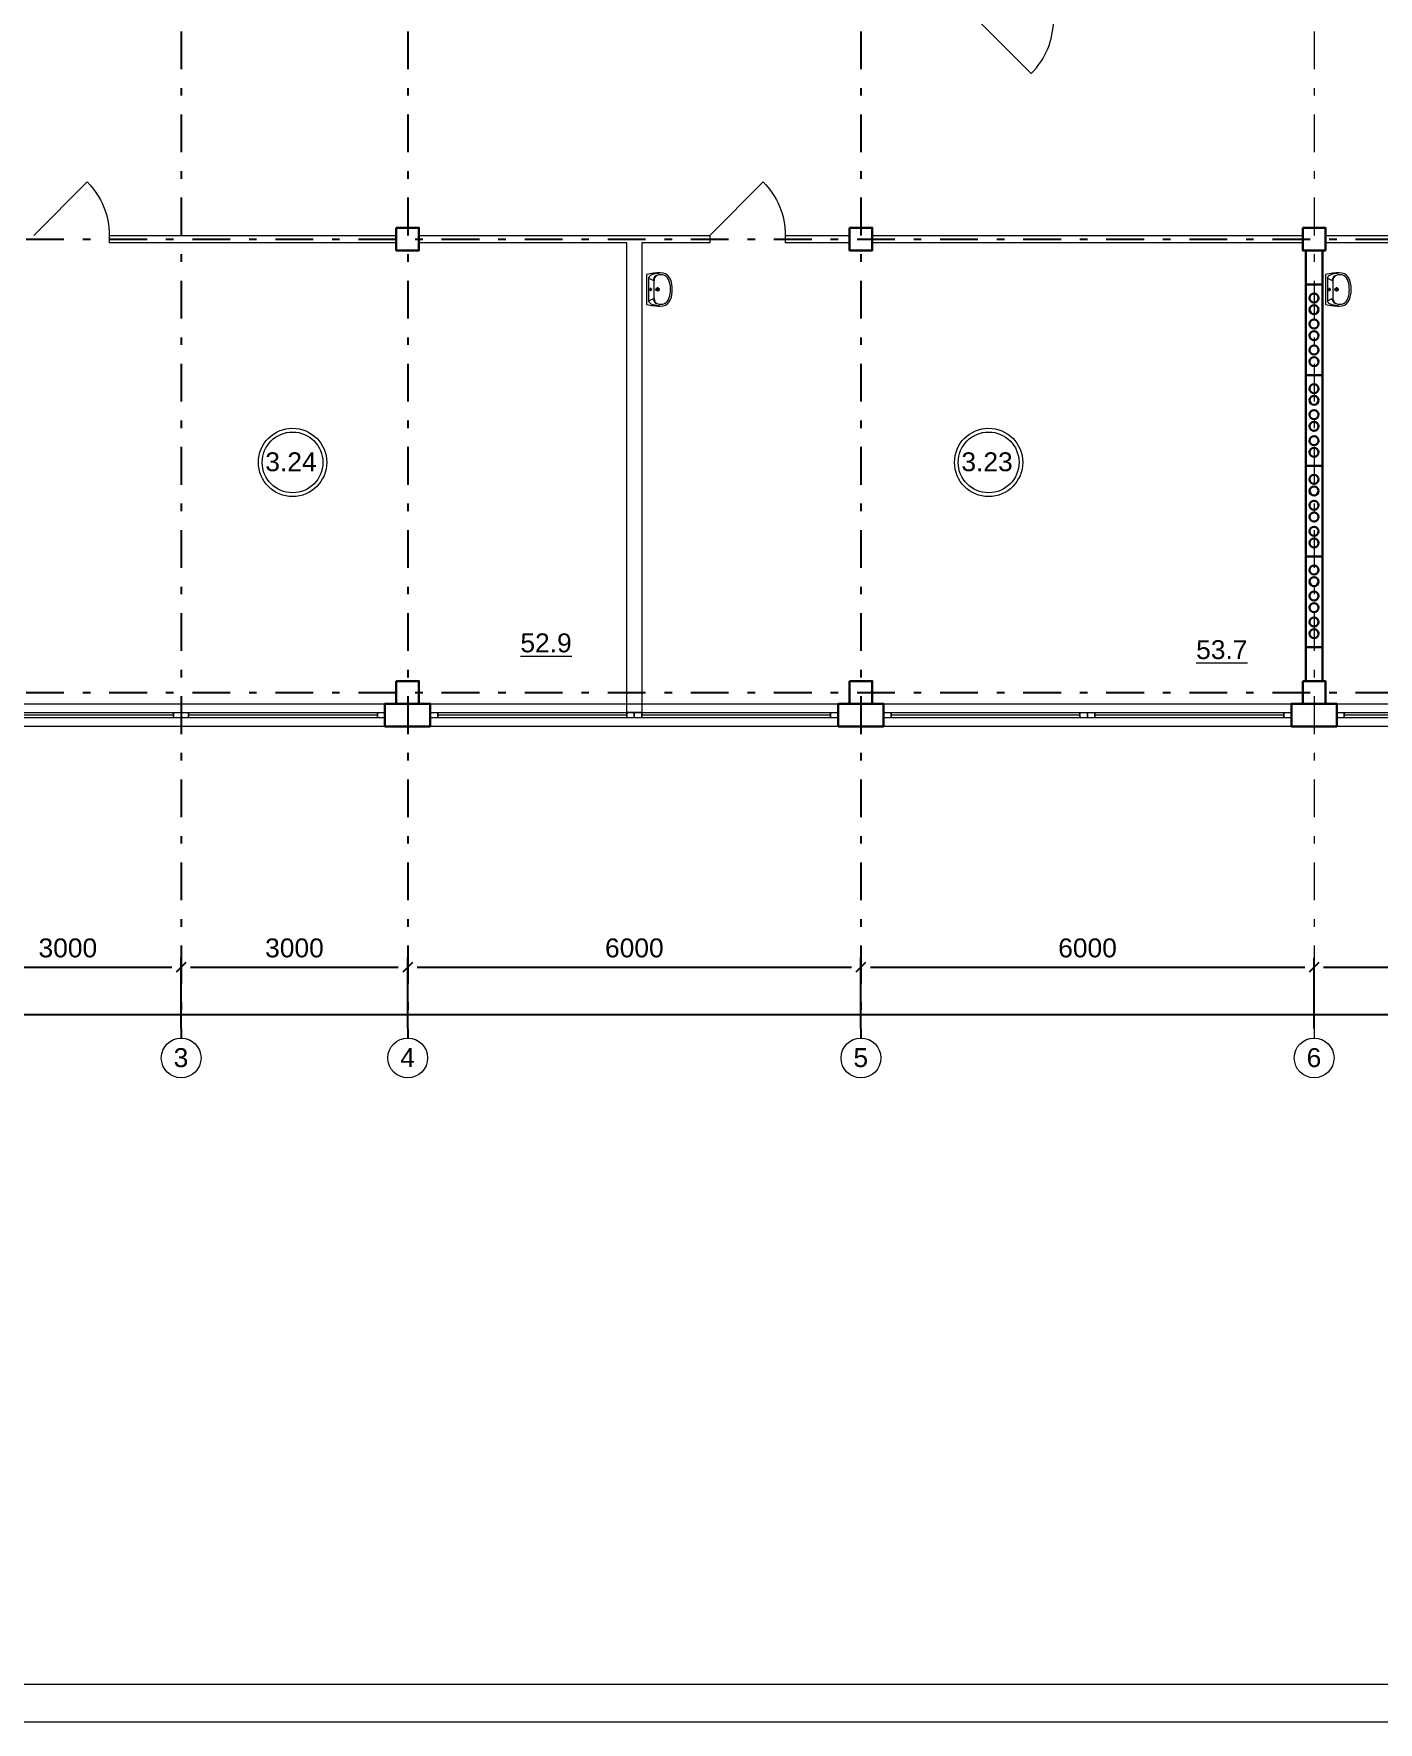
# Model space of a CAD drawing. Header units: metres. Extents: x -306 to 273, y -329 to 512.
# Drawn here: x 200.08 to 217.88, y 375.15 to 397.5 of the extents above; entities that cross this region are included whole.
import ezdxf
from ezdxf.enums import TextEntityAlignment as Align

# ---------------------------------------------------------------- set-up
doc = ezdxf.new("R2010")
doc.units = ezdxf.units.M
doc.header["$MEASUREMENT"] = 0
doc.linetypes.add('( Dashdot )', pattern=[1.001, 0.5, -0.25, 0.001, -0.25])
doc.layers.get('DEFPOINTS').update_dxf_attribs({"lineweight": 0})
doc.layers.add('Level 50', color=7, linetype='Continuous', lineweight=0)
doc.styles.add('Standard_0', font='arial.ttf')
doc.styles.add('Style-Arial', font='arial.ttf')
doc.dimstyles.get("Standard").update_dxf_attribs({"dimtxt": 0.00018, "dimasz": 0.00018, "dimexe": 0.0002, "dimexo": 0.0625, "dimgap": 9e-05, "dimtad": 0, "dimtih": 1, "dimtoh": 1, "dimdec": 4, "dimlfac": 1000, "dimzin": 0, "dimdsep": 46, "dimtxsty": 'Standard_0', "dimcen": 9e-05, "dimadec": 0, "dimazin": 0, "dimtfac": 1, "dimtdec": 4, "dimtofl": 0, "dimtmove": 0, "dimatfit": 0, "dimfxl": 0.01, "dimfxlon": 1, "dimtolj": 1, "dimtzin": 0, "dimarcsym": 0})

# ---------------------------------------------------------------- blocks, each defined once
blk = doc.blocks.new('*U1656')
at = {"color": 7, "linetype": 'Continuous', "lineweight": 0}
blk.add_line((1.25, 0), (-1.25, 0), dxfattribs=at)
at = {"color": 7, "linetype": 'Continuous', "lineweight": 13, "flags": 128}
for points in [[(-1.35, 0.035), (-1.25, 0.035), (-1.25, -0.035), (-1.35, -0.035), (-1.35, 0.035)], [(1.25, 0.035), (1.35, 0.035), (1.35, -0.035), (1.25, -0.035), (1.25, 0.035)]]:
    blk.add_lwpolyline(points, close=True, dxfattribs=at)
at = {"color": 7, "linetype": 'Continuous', "lineweight": 0, "flags": 128}
blk.add_lwpolyline([(-1.25, 0.035), (1.25, 0.035), (1.25, -0.035), (-1.25, -0.035), (-1.25, 0.035)], close=True, dxfattribs=at)
blk = doc.blocks.new('*U1657')
at = {"color": 7, "linetype": 'Continuous', "lineweight": 0}
blk.add_line((1.25, 0.001), (-1.25, -0.001), dxfattribs=at)
at = {"color": 7, "linetype": 'Continuous', "lineweight": 13, "flags": 128}
for points in [[(-1.35, 0.034), (-1.25, 0.034), (-1.25, -0.036), (-1.35, -0.036), (-1.35, 0.034)], [(1.25, 0.036), (1.35, 0.036), (1.35, -0.034), (1.25, -0.034), (1.25, 0.036)]]:
    blk.add_lwpolyline(points, close=True, dxfattribs=at)
at = {"color": 7, "linetype": 'Continuous', "lineweight": 0, "flags": 128}
blk.add_lwpolyline([(-1.25, 0.034), (1.25, 0.036), (1.25, -0.034), (-1.25, -0.036), (-1.25, 0.034)], close=True, dxfattribs=at)
blk = doc.blocks.new('*U1655')
at = {"color": 7, "linetype": 'Continuous', "lineweight": 30, "flags": 128}
blk.add_lwpolyline([(-0.11, -0.6), (-0.11, 0.6), (0.11, 0.6), (0.11, -0.6), (-0.11, -0.6)], close=True, dxfattribs=at)
at = {"color": 7, "linetype": 'Continuous', "lineweight": 30}
for centre in [(0, 0.421), (0, 0.268), (0, 0.077), (0, -0.077), (0, -0.268), (0, -0.421)]:
    blk.add_circle(centre, 0.06, dxfattribs=at)
blk = doc.blocks.new('_Oblique-1')
at = {"color": 0, "linetype": 'ByBlock', "lineweight": -2}
blk.add_line((0.5, 0.5), (-0.5, -0.5), dxfattribs=at)
blk = doc.blocks.new('*D2302')
at = {"color": 0, "linetype": 'Continuous', "lineweight": -2, "transparency": 16777216}
for p, q in [((193.031, 384.331), (193.031, 384.642)), ((259.031, 384.331), (259.031, 384.642)), ((193.156, 384.517), (258.906, 384.517))]:
    blk.add_line(p, q, dxfattribs=at)
at = {"layer": 'DEFPOINTS', "color": 0, "linetype": 'Continuous', "lineweight": 0, "transparency": 16777216}
for p in [(259.031, 384.517), (193.031, 384.206), (259.031, 384.206)]:
    blk.add_point(p, dxfattribs=at)
at = {"color": 0, "linetype": 'Continuous', "lineweight": -2, "transparency": 16777216, "xscale": 0.125, "yscale": 0.125, "zscale": 0.125, "rotation": 180}
blk.add_blockref('_Oblique-1', (193.031, 384.517), dxfattribs=at)
at = {"color": 0, "linetype": 'Continuous', "lineweight": -2, "transparency": 16777216, "xscale": 0.125, "yscale": 0.125, "zscale": 0.125}
blk.add_blockref('_Oblique-1', (259.031, 384.517), dxfattribs=at)
at = {"color": 0, "linetype": 'Continuous', "lineweight": 0, "transparency": 16777216, "insert": (226.031, 384.769), "char_height": 0.25, "attachment_point": 5, "style": 'Style-Arial'}
blk.add_mtext('\\A1;66000', dxfattribs=at)
blk = doc.blocks.new('*U1662')
at = {"color": 7, "linetype": 'Continuous', "lineweight": 0, "flags": 128}
blk.add_lwpolyline([(42.05, 29.7), (42.05, -29.7), (-42.05, -29.7), (-42.05, 29.7), (42.05, 29.7)], close=True, dxfattribs=at)
at = {"layer": 'Level 50', "color": 7, "linetype": 'Continuous', "lineweight": 13}
blk.add_line((41.55, -29.2), (-41.25, -29.2), dxfattribs=at)
blk = doc.blocks.new('*U1858')
at = {"color": 7, "linetype": 'Continuous', "lineweight": 13}
for radius in [0.452, 0.402]:
    blk.add_circle((0, 0), radius, dxfattribs=at)
at = {"color": 7, "linetype": 'Continuous', "lineweight": 13, "style": 'Style-Arial'}
blk.add_text('3.23', height=0.25, dxfattribs=at).set_placement((-0.361, 0.133), align=Align.TOP_LEFT)
blk = doc.blocks.new('*U1859')
at = {"color": 7, "linetype": 'Continuous', "lineweight": 13}
for radius in [0.452, 0.402]:
    blk.add_circle((0, 0), radius, dxfattribs=at)
at = {"color": 7, "linetype": 'Continuous', "lineweight": 13, "style": 'Style-Arial'}
blk.add_text('3.24', height=0.25, dxfattribs=at).set_placement((-0.361, 0.133), align=Align.TOP_LEFT)
blk = doc.blocks.new('*U1888')
at = {"color": 7, "lineweight": 13}
blk.add_line((-0.5, 0.354), (0.207, -0.354), dxfattribs=at)
at = {"color": 7, "lineweight": 0}
blk.add_arc((-0.5, 0.354), 1, 315, 360, dxfattribs=at)
blk = doc.blocks.new('ум9')
at = {"color": 252, "lineweight": 13}
for p, q in [((0.317, 0), (-0.317, 0)), ((-0.237, -0.059), (-0.19, -0.143)), ((0.228, -0.039), (-0.228, -0.039)), ((0.185, -0.156), (-0.171, -0.156)), ((0.046, -0.234), (-0.046, -0.234)), ((0.035, -0.08), (-0.035, -0.08)), ((0, -0.115), (0, -0.045)), ((0, -0.189), (0, -0.28)), ((0.237, -0.059), (0.19, -0.143))]:
    blk.add_line(p, q, dxfattribs=at)
for centre, radius in [((0, -0.234), 0.0351), ((0, -0.08), 0.0221), ((0, -0.234), 0.0221)]:
    blk.add_circle(centre, radius, dxfattribs=at)
for centre, radius, start, end in [((1.163, -0.334), 1.518, 167.3206, 178.6525), ((-0.135, -0.304), 0.22, 178.312, 234.1043), ((-0.355, -0.298), 0.00065, 358.312, 358.6525), ((0.089, -0.267), 0.429, 154.5977, 180.3349), ((-0.317, -0.001), 0.00065, 90, 167.3206), ((-0.135, -0.303), 0.18, 141.0504, 245.2718), ((-0.228, -0.117), 0.078, 90, 154.5977), ((-0.135, -0.303), 0.193, 141.0504, 147.7493), ((-0.181, -0.302), 0.159, 98.7111, 129.9424), ((-0.181, -0.302), 0.146, 86.1548, 129.9424), ((0.181, -0.302), 0.146, 50.0576, 93.8452), ((0.181, -0.302), 0.159, 50.0576, 81.2889), ((0.135, -0.303), 0.18, 294.7282, 38.9496), ((0.228, -0.117), 0.078, 25.4023, 90), ((0.135, -0.304), 0.22, 305.8957, 1.688), ((0.135, -0.303), 0.193, 32.2507, 38.9496), ((-0.089, -0.267), 0.429, 359.6651, 25.4023), ((0.317, -0.001), 0.00065, 12.6794, 90), ((-1.163, -0.334), 1.518, 1.3475, 12.6794), ((0.355, -0.298), 0.00065, 181.3475, 181.688), ((-0.035, -0.093), 0.452, 239.6448, 267.5368), ((-0.035, -0.093), 0.413, 244.8898, 267.5368), ((0, 0.104), 0.65, 265.1692, 274.8308), ((0, 0.104), 0.611, 265.1692, 274.8308), ((0.035, -0.093), 0.413, 272.4632, 300.3552), ((0.035, -0.093), 0.452, 272.4632, 300.3552)]:
    blk.add_arc(centre, radius, start, end, dxfattribs=at)
blk = doc.blocks.new('*D2537')
at = {"color": 0, "linetype": 'Continuous', "lineweight": -2, "transparency": 16777216}
for p, q in [((199.031, 384.331), (199.031, 385.269)), ((202.031, 384.331), (202.031, 385.269)), ((199.156, 385.144), (201.906, 385.144))]:
    blk.add_line(p, q, dxfattribs=at)
at = {"layer": 'DEFPOINTS', "color": 0, "linetype": 'Continuous', "lineweight": 0, "transparency": 16777216}
for p in [(202.031, 385.144), (199.031, 384.206), (202.031, 384.206)]:
    blk.add_point(p, dxfattribs=at)
at = {"color": 0, "linetype": 'Continuous', "lineweight": -2, "transparency": 16777216, "xscale": 0.125, "yscale": 0.125, "zscale": 0.125, "rotation": 180}
blk.add_blockref('_Oblique-1', (199.031, 385.144), dxfattribs=at)
at = {"color": 0, "linetype": 'Continuous', "lineweight": -2, "transparency": 16777216, "xscale": 0.125, "yscale": 0.125, "zscale": 0.125}
blk.add_blockref('_Oblique-1', (202.031, 385.144), dxfattribs=at)
at = {"color": 0, "linetype": 'Continuous', "lineweight": 0, "transparency": 16777216, "insert": (200.531, 385.397), "char_height": 0.25, "attachment_point": 5, "style": 'Style-Arial'}
blk.add_mtext('\\A1;3000', dxfattribs=at)
blk = doc.blocks.new('*D2538')
at = {"color": 0, "linetype": 'Continuous', "lineweight": -2, "transparency": 16777216}
for p, q in [((202.031, 384.331), (202.031, 385.269)), ((205.031, 384.331), (205.031, 385.269)), ((202.156, 385.144), (204.906, 385.144))]:
    blk.add_line(p, q, dxfattribs=at)
at = {"layer": 'DEFPOINTS', "color": 0, "linetype": 'Continuous', "lineweight": 0, "transparency": 16777216}
for p in [(205.031, 385.144), (202.031, 384.206), (205.031, 384.206)]:
    blk.add_point(p, dxfattribs=at)
at = {"color": 0, "linetype": 'Continuous', "lineweight": -2, "transparency": 16777216, "xscale": 0.125, "yscale": 0.125, "zscale": 0.125, "rotation": 180}
blk.add_blockref('_Oblique-1', (202.031, 385.144), dxfattribs=at)
at = {"color": 0, "linetype": 'Continuous', "lineweight": -2, "transparency": 16777216, "xscale": 0.125, "yscale": 0.125, "zscale": 0.125}
blk.add_blockref('_Oblique-1', (205.031, 385.144), dxfattribs=at)
at = {"color": 0, "linetype": 'Continuous', "lineweight": 0, "transparency": 16777216, "insert": (203.531, 385.397), "char_height": 0.25, "attachment_point": 5, "style": 'Style-Arial'}
blk.add_mtext('\\A1;3000', dxfattribs=at)
blk = doc.blocks.new('*D2539')
at = {"color": 0, "linetype": 'Continuous', "lineweight": -2, "transparency": 16777216}
for p, q in [((205.031, 384.331), (205.031, 385.269)), ((211.031, 384.331), (211.031, 385.269)), ((205.156, 385.144), (210.906, 385.144))]:
    blk.add_line(p, q, dxfattribs=at)
at = {"layer": 'DEFPOINTS', "color": 0, "linetype": 'Continuous', "lineweight": 0, "transparency": 16777216}
for p in [(211.031, 385.144), (205.031, 384.206), (211.031, 384.206)]:
    blk.add_point(p, dxfattribs=at)
at = {"color": 0, "linetype": 'Continuous', "lineweight": -2, "transparency": 16777216, "xscale": 0.125, "yscale": 0.125, "zscale": 0.125, "rotation": 180}
blk.add_blockref('_Oblique-1', (205.031, 385.144), dxfattribs=at)
at = {"color": 0, "linetype": 'Continuous', "lineweight": -2, "transparency": 16777216, "xscale": 0.125, "yscale": 0.125, "zscale": 0.125}
blk.add_blockref('_Oblique-1', (211.031, 385.144), dxfattribs=at)
at = {"color": 0, "linetype": 'Continuous', "lineweight": 0, "transparency": 16777216, "insert": (208.031, 385.397), "char_height": 0.25, "attachment_point": 5, "style": 'Style-Arial'}
blk.add_mtext('\\A1;6000', dxfattribs=at)
blk = doc.blocks.new('*D2540')
at = {"color": 0, "linetype": 'Continuous', "lineweight": -2, "transparency": 16777216}
for p, q in [((211.031, 384.331), (211.031, 385.269)), ((217.031, 384.331), (217.031, 385.269)), ((211.156, 385.144), (216.906, 385.144))]:
    blk.add_line(p, q, dxfattribs=at)
at = {"layer": 'DEFPOINTS', "color": 0, "linetype": 'Continuous', "lineweight": 0, "transparency": 16777216}
for p in [(217.031, 385.144), (211.031, 384.206), (217.031, 384.206)]:
    blk.add_point(p, dxfattribs=at)
at = {"color": 0, "linetype": 'Continuous', "lineweight": -2, "transparency": 16777216, "xscale": 0.125, "yscale": 0.125, "zscale": 0.125, "rotation": 180}
blk.add_blockref('_Oblique-1', (211.031, 385.144), dxfattribs=at)
at = {"color": 0, "linetype": 'Continuous', "lineweight": -2, "transparency": 16777216, "xscale": 0.125, "yscale": 0.125, "zscale": 0.125}
blk.add_blockref('_Oblique-1', (217.031, 385.144), dxfattribs=at)
at = {"color": 0, "linetype": 'Continuous', "lineweight": 0, "transparency": 16777216, "insert": (214.031, 385.397), "char_height": 0.25, "attachment_point": 5, "style": 'Style-Arial'}
blk.add_mtext('\\A1;6000', dxfattribs=at)
blk = doc.blocks.new('*D2541')
at = {"color": 0, "linetype": 'Continuous', "lineweight": -2, "transparency": 16777216}
for p, q in [((217.031, 384.331), (217.031, 385.269)), ((223.031, 384.331), (223.031, 385.269)), ((217.156, 385.144), (222.906, 385.144))]:
    blk.add_line(p, q, dxfattribs=at)
at = {"layer": 'DEFPOINTS', "color": 0, "linetype": 'Continuous', "lineweight": 0, "transparency": 16777216}
for p in [(223.031, 385.144), (217.031, 384.206), (223.031, 384.206)]:
    blk.add_point(p, dxfattribs=at)
at = {"color": 0, "linetype": 'Continuous', "lineweight": -2, "transparency": 16777216, "xscale": 0.125, "yscale": 0.125, "zscale": 0.125, "rotation": 180}
blk.add_blockref('_Oblique-1', (217.031, 385.144), dxfattribs=at)
at = {"color": 0, "linetype": 'Continuous', "lineweight": -2, "transparency": 16777216, "xscale": 0.125, "yscale": 0.125, "zscale": 0.125}
blk.add_blockref('_Oblique-1', (223.031, 385.144), dxfattribs=at)
at = {"color": 0, "linetype": 'Continuous', "lineweight": 0, "transparency": 16777216, "insert": (220.031, 385.397), "char_height": 0.25, "attachment_point": 5, "style": 'Style-Arial'}
blk.add_mtext('\\A1;6000', dxfattribs=at)

msp = doc.modelspace()

# ---------------------------------------------------------------- linework, layer by layer
at = {"color": 1, "linetype": '( Dashdot )'}
for p, q in [((202.03122933, 432.72924535), (202.03122933, 384.20583039)), ((205.03122933, 432.72924535), (205.03122933, 384.20583039)), ((211.03122933, 432.72924535), (211.03122933, 384.20583039)), ((190.07964142, 394.77924535), (261.97964142, 394.77924535)), ((190.07964142, 388.77924535), (261.97964142, 388.77924535))]:
    msp.add_line(p, q, dxfattribs=at)
at = {"color": 1, "linetype": '( Dashdot )', "lineweight": 0}
msp.add_line((217.03122933, 432.72924535), (217.03122933, 384.20583039), dxfattribs=at)
at = {"color": 7, "linetype": 'Continuous', "lineweight": 13}
for p, q in [((201.07964142, 394.82924535), (201.07964142, 394.72924535)), ((209.02964142, 394.82924535), (209.02964142, 394.72924535)), ((210.02964142, 394.82924535), (210.02964142, 394.72924535))]:
    msp.add_line(p, q, dxfattribs=at)
at = {"color": 7, "linetype": 'Continuous', "lineweight": 30, "flags": 128}
for points in [[(204.87964142, 394.92924535), (204.87964142, 394.62924535), (205.17964142, 394.62924535), (205.17964142, 394.92924535), (204.87964142, 394.92924535)], [(210.87964142, 394.92924535), (210.87964142, 394.62924535), (211.17964142, 394.62924535), (211.17964142, 394.92924535), (210.87964142, 394.92924535)], [(216.87964142, 394.92924535), (216.87964142, 394.62924535), (217.17964142, 394.62924535), (217.17964142, 394.92924535), (216.87964142, 394.92924535)], [(216.91964142, 394.17924535), (217.13964142, 394.17924535), (217.13964142, 394.62924535), (216.91964142, 394.62924535), (216.91964142, 394.17924535)], [(216.91964142, 389.37924535), (217.13964142, 389.37924535), (217.13964142, 388.92924535), (216.91964142, 388.92924535), (216.91964142, 389.37924535)], [(204.87964142, 388.92924535), (204.87964142, 388.62924535), (205.17964142, 388.62924535), (205.17964142, 388.92924535), (204.87964142, 388.92924535)], [(210.87964142, 388.92924535), (210.87964142, 388.62924535), (211.17964142, 388.62924535), (211.17964142, 388.92924535), (210.87964142, 388.92924535)], [(216.87964142, 388.92924535), (216.87964142, 388.62924535), (217.17964142, 388.62924535), (217.17964142, 388.92924535), (216.87964142, 388.92924535)], [(205.32964142, 388.32924535), (204.72964142, 388.32924535), (204.72964142, 388.62924535), (205.32964142, 388.62924535), (205.32964142, 388.32924535)], [(211.32964142, 388.32924535), (210.72964142, 388.32924535), (210.72964142, 388.62924535), (211.32964142, 388.62924535), (211.32964142, 388.32924535)], [(217.32964142, 388.32924535), (216.72964142, 388.32924535), (216.72964142, 388.62924535), (217.32964142, 388.62924535), (217.32964142, 388.32924535)]]:
    msp.add_lwpolyline(points, close=True, dxfattribs=at)
at = {"color": 7, "linetype": 'Continuous', "lineweight": 13, "flags": 128}
for points in [[(201.07964142, 394.82924535), (204.87964142, 394.82924535), (204.87964142, 394.72924535), (201.07964142, 394.72924535)], [(205.17964142, 394.82924535), (209.02964142, 394.82924535)], [(207.92964142, 394.72924535), (205.17964142, 394.72924535)], [(208.12964142, 394.72924535), (208.12964142, 388.51424535), (207.92964142, 388.51424535), (207.92964142, 394.72924535)], [(209.02964142, 394.72924535), (208.12964142, 394.72924535)], [(210.02964142, 394.82924535), (210.87964142, 394.82924535), (210.87964142, 394.72924535), (210.02964142, 394.72924535)], [(218.07964142, 394.72924535), (217.17964142, 394.72924535), (217.17964142, 394.82924535), (218.07964142, 394.82924535)]]:
    msp.add_lwpolyline(points, dxfattribs=at)
msp.add_lwpolyline([(211.17964142, 394.82924535), (216.87964142, 394.82924535), (216.87964142, 394.72924535), (211.17964142, 394.72924535), (211.17964142, 394.82924535)], close=True, dxfattribs=at)
at = {"color": 7, "linetype": 'Continuous', "lineweight": 0, "flags": 128}
for points in [[(199.32964142, 388.62924535), (204.72964142, 388.62924535), (204.72964142, 388.32924535), (199.32964142, 388.32924535), (199.32964142, 388.62924535)], [(205.32964142, 388.62924535), (210.72964142, 388.62924535), (210.72964142, 388.32924535), (205.32964142, 388.32924535), (205.32964142, 388.62924535)], [(211.32964142, 388.62924535), (216.72964142, 388.62924535), (216.72964142, 388.32924535), (211.32964142, 388.32924535), (211.32964142, 388.62924535)], [(217.32964142, 388.62924535), (222.72964142, 388.62924535), (222.72964142, 388.32924535), (217.32964142, 388.32924535), (217.32964142, 388.62924535)]]:
    msp.add_lwpolyline(points, close=True, dxfattribs=at)
at = {"color": 7, "linetype": 'Continuous', "lineweight": 13}
for centre in [(202.03122933, 383.94247495), (205.03122933, 383.94247495), (211.03122933, 383.94247495), (217.03122933, 383.94247495)]:
    msp.add_circle(centre, 0.26335544, dxfattribs=at)

# ---------------------------------------------------------------- block references
at = {"color": 7, "lineweight": 13}
msp.add_blockref('*U1888', (213.07959481, 397.32571795), dxfattribs=at)
at = {"color": 7, "lineweight": 13, "extrusion": (0, 0, -1), "rotation": 180}
for p in [(-200.57959481, 395.18277275), (-209.52959481, 395.18277275)]:
    msp.add_blockref('*U1888', p, dxfattribs=at)
at = {"color": 252, "lineweight": 13, "xscale": 0.6221590909090893, "yscale": 0.6221590909090893, "zscale": 0.6221590909090893, "rotation": 90}
for p in [(208.19352789, 394.1132036), (217.18161986, 394.1132036)]:
    msp.add_blockref('ум9', p, dxfattribs=at)
at = {"color": 7, "linetype": 'Continuous', "lineweight": 30}
for p in [(217.02959481, 393.57928631), (217.02959481, 392.37928631), (217.02959481, 391.17928631), (217.02959481, 389.97928631)]:
    msp.add_blockref('*U1655', p, dxfattribs=at)
at = {"color": 7, "linetype": 'Continuous', "lineweight": 13}
for name, p in [('*U1859', (203.50606716, 391.82469795)), ('*U1858', (212.72157634, 391.82469795)), ('*U1657', (200.67959481, 388.47818631)), ('*U1656', (203.37959481, 388.47928631)), ('*U1657', (206.67959481, 388.47818631)), ('*U1656', (209.37959481, 388.47928631)), ('*U1657', (212.67959481, 388.47818631)), ('*U1656', (215.37959481, 388.47928631)), ('*U1657', (218.67959481, 388.47818631))]:
    msp.add_blockref(name, p, dxfattribs=at)
at = {"layer": 'Level 50', "color": 7, "linetype": 'Continuous', "lineweight": 13}
msp.add_blockref('*U1662', (225.88121738, 404.85030608), dxfattribs=at)

# ---------------------------------------------------------------- texts
at = {"color": 7, "linetype": 'Continuous', "lineweight": 13, "style": 'Style-Arial'}
for s, p in [('%%u52.9%%U', (206.52234874, 389.56104337)), ('%%u53.7%%U', (215.46884505, 389.4715025))]:
    msp.add_text(s, height=0.25, dxfattribs=at).set_placement(p, align=Align.TOP_LEFT)
at = {"color": 7, "linetype": 'Continuous', "lineweight": 30, "style": 'Style-Arial'}
for s, p in [('3', (201.93153651, 384.07173758)), ('4', (204.93153651, 384.07173758)), ('5', (210.93153651, 384.07173758)), ('6', (216.93153651, 384.07173758))]:
    msp.add_text(s, height=0.25, dxfattribs=at).set_placement(p, align=Align.TOP_LEFT)

# ---------------------------------------------------------------- dimensions: what is measured, and where the dimension line sits
at = {"color": 5, "linetype": 'Continuous', "lineweight": 0}
for base, p1, p2, picture, middle in [((202.03122933, 385.1438821), (199.03122933, 384.20583039), (202.03122933, 384.20583039), '*D2537', (200.53122933, 385.39661061)), ((205.03122933, 385.1438821), (202.03122933, 384.20583039), (205.03122933, 384.20583039), '*D2538', (203.53122933, 385.39661061)), ((211.03122933, 385.1438821), (205.03122933, 384.20583039), (211.03122933, 384.20583039), '*D2539', (208.03122933, 385.39652534)), ((217.03122933, 385.1438821), (211.03122933, 384.20583039), (217.03122933, 384.20583039), '*D2540', (214.03122933, 385.39652534)), ((223.03122933, 385.1438821), (217.03122933, 384.20583039), (223.03122933, 384.20583039), '*D2541', (220.03122933, 385.39652534)), ((259.03122933, 384.516757866), (193.03122933, 384.2058303929), (259.03122933, 384.2058303929), '*D2302', (226.03122933, 384.769401113))]:
    dim = msp.add_linear_dim(base=base, p1=p1, p2=p2, dimstyle='Standard', override={"dimtxt": 0.25, "dimasz": 0.125, "dimexe": 0.125, "dimexo": 0.125, "dimgap": 0.125, "dimtad": 1, "dimtih": 0, "dimtoh": 0, "dimzin": 11, "dimtxsty": 'Style-Arial', "dimblk": '_Oblique-1', "dimfxlon": 0, "dimfrac": 2, "dimtzin": 11}, dxfattribs=at)
    dim.commit()
    dim.dimension.update_dxf_attribs({"geometry": picture, "text_midpoint": middle})

doc.saveas('drawing.dxf')
